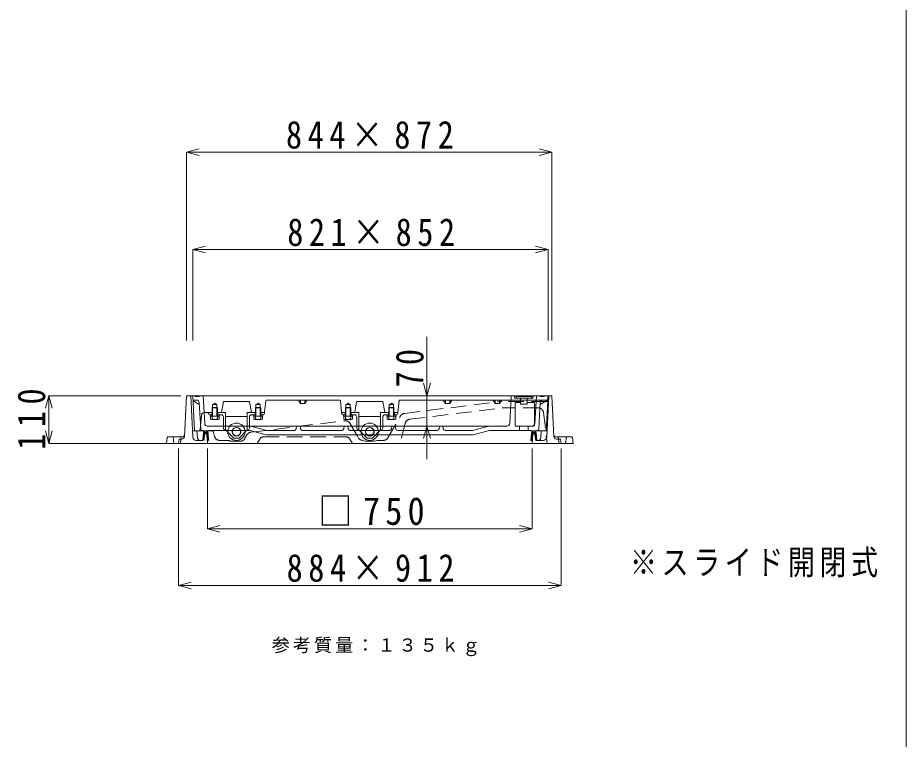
# Model space of a CAD drawing. Units: millimetres, scale not verified. Extents: x -6164 to 5771, y -4092 to 4364.
# Drawn here: x 3718 to 5771, y -108 to 1559 of the extents above; entities that cross this region are included whole.
import ezdxf

# ---------------------------------------------------------------- set-up
doc = ezdxf.new("R2010")
doc.units = ezdxf.units.MM
doc.header["$LTSCALE"] = 30
doc.linetypes.add('DASHED1', pattern=[1.8, 1.2, -0.6])
doc.linetypes.add('DASHED3', pattern=[4, 3, -1])
for name, color, linetype, lineweight in [('0-0_枠', 7, 'Continuous', 9), ('0-2', 3, 'Continuous', 9), ('0-6_寸法', 4, 'Continuous', 9), ('0-D', 4, 'Continuous', 9), ('1-0', 7, 'Continuous', 9)]:
    doc.layers.add(name, color=color, linetype=linetype, lineweight=lineweight)
doc.styles.add('ＭＳ ゴシック', font='')
doc.styles.get('ＭＳ ゴシック').set_extended_font_data('MS Gothic')

msp = doc.modelspace()

# ---------------------------------------------------------------- linework, layer by layer
at = {"layer": '0-6_寸法'}
for p, q in [((4107.81, 1248.13), (4136.79, 1255.89)), ((4951.81, 1248.13), (4922.83, 1255.89)), ((4107.81, 1248.13), (4951.81, 1248.13)), ((4107.81, 1248.13), (4136.79, 1240.37)), ((4107.81, 1248.13), (4107.81, 813.13)), ((4951.81, 1248.13), (4922.83, 1240.37)), ((4951.81, 1248.13), (4951.81, 813.13)), ((4122.31, 1023.13), (4151.29, 1030.89)), ((4943.31, 1023.13), (4914.33, 1030.89)), ((4122.31, 1023.13), (4943.31, 1023.13)), ((4122.31, 1023.13), (4151.29, 1015.37)), ((4122.31, 1023.13), (4122.31, 813.13)), ((4943.31, 1023.13), (4914.33, 1015.37)), ((4943.31, 1023.13), (4943.31, 813.13)), ((4663.57, 685.39), (4663.57, 821.92)), ((4663.57, 685.39), (4655.81, 714.37)), ((4663.57, 685.39), (4671.34, 714.37)), ((3789.94, 685.39), (3782.17, 656.41)), ((3789.94, 575.39), (3789.94, 685.39)), ((3789.94, 685.39), (3797.7, 656.41)), ((3789.94, 685.39), (4095, 685.39)), ((4663.57, 615.39), (4663.57, 685.39)), ((3789.94, 575.39), (3782.17, 604.37)), ((3789.94, 575.39), (3797.7, 604.37)), ((4663.57, 615.39), (4655.81, 586.41)), ((4663.57, 615.39), (4671.34, 586.41)), ((4663.57, 615.39), (4663.57, 538.62)), ((3789.94, 575.39), (4095, 575.39)), ((4089.31, 247.22), (4089.31, 563.39)), ((4156.31, 377.82), (4156.31, 563.39)), ((4906.31, 377.82), (4906.31, 563.39)), ((4973.31, 247.22), (4973.31, 563.39)), ((4156.31, 377.82), (4185.29, 385.59)), ((4156.31, 377.82), (4906.31, 377.82)), ((4156.31, 377.82), (4185.29, 370.06)), ((4906.31, 377.82), (4877.33, 385.59)), ((4906.31, 377.82), (4877.33, 370.06)), ((4089.31, 247.22), (4118.29, 254.98)), ((4089.31, 247.22), (4973.31, 247.22)), ((4089.31, 247.22), (4118.29, 239.45)), ((4973.31, 247.22), (4944.33, 254.98)), ((4973.31, 247.22), (4944.33, 239.45))]:
    msp.add_line(p, q, dxfattribs=at)
at = {"layer": '0-D', "color": 3}
for p, q in [((4103.09, 591.09), (4107.81, 685.39)), ((4951.81, 685.39), (4107.81, 685.39)), ((4122.44, 590), (4117.81, 685.39)), ((4940.18, 590), (4944.81, 685.39)), ((4956.52, 591.09), (4951.81, 685.39)), ((4148.49, 584.19), (4149.81, 597.39)), ((4149.81, 597.39), (4154.81, 597.39)), ((4156.31, 575.39), (4154.81, 597.39)), ((4155.83, 582.39), (4154.81, 597.39)), ((4906.31, 575.39), (4907.81, 597.39)), ((4906.79, 582.39), (4907.81, 597.39)), ((4912.81, 597.39), (4907.81, 597.39)), ((4914.13, 584.19), (4912.81, 597.39)), ((4926.27, 587.89), (4927.64, 604.39)), ((4940.88, 604.39), (4927.64, 604.39)), ((4063.14, 589.09), (4061.31, 575.39)), ((5001.31, 575.39), (4061.31, 575.39)), ((4064.62, 590.39), (4097.35, 590.39)), ((4090.62, 584.11), (4089.31, 575.39)), ((4092.1, 585.39), (4097.1, 585.39)), ((4146.5, 582.39), (4130.43, 582.39)), ((4146.5, 582.39), (4145.29, 582.39)), ((4916.12, 582.39), (4932.19, 582.39)), ((4916.12, 582.39), (4917.32, 582.39)), ((4998, 590.39), (4962.27, 590.39)), ((4970.52, 585.39), (4962.52, 585.39)), ((4972, 584.11), (4973.31, 575.39)), ((4999.48, 589.09), (5001.31, 575.39))]:
    msp.add_line(p, q, dxfattribs=at)
at = {"layer": '0-D', "color": 7}
for p, q in [((4122.31, 685.39), (4943.31, 685.39)), ((4126.7, 604.39), (4122.31, 685.39)), ((4138.31, 685.39), (4136.81, 683.39)), ((4149.99, 621.05), (4146.31, 685.39)), ((4854.63, 621.05), (4858.31, 685.39)), ((4867.81, 680.39), (4867.81, 679.89)), ((4867.81, 679.89), (4906.81, 679.89)), ((4903.81, 683.39), (4870.81, 683.39)), ((4879.31, 679.89), (4879.31, 669.89)), ((4895.31, 679.89), (4895.31, 669.89)), ((4906.81, 680.39), (4906.81, 679.89)), ((4908.31, 679.89), (4909.31, 685.39)), ((4938.92, 604.39), (4943.31, 685.39)), ((4867.51, 616.89), (4867.51, 668.39)), ((4879.47, 669.89), (4869.01, 669.89)), ((4879.56, 666.39), (4895.06, 666.39)), ((4910.81, 669.89), (4895.15, 669.89)), ((4912.31, 616.89), (4912.31, 668.39)), ((4126.7, 604.39), (4158.98, 604.39)), ((4147.13, 600.79), (4145.29, 582.39)), ((4149.6, 595.34), (4146.25, 591.99)), ((4151.83, 600.39), (4146.57, 595.13)), ((4149, 600.39), (4146.88, 598.27)), ((4150.02, 604.24), (4147.27, 601.48)), ((4148.48, 600.58), (4148.47, 600.39)), ((4156.15, 600.39), (4148.47, 600.39)), ((4149.81, 597.39), (4148.49, 584.19)), ((4154.81, 597.39), (4149.81, 597.39)), ((4153.6, 604.39), (4151.11, 604.39)), ((4153.15, 603.39), (4151.47, 603.39)), ((4154.66, 600.39), (4151.66, 597.39)), ((4153, 604.39), (4152, 603.39)), ((4157.6, 600.51), (4154.49, 597.39)), ((4155.4, 603.96), (4154.5, 603.06)), ((4157.78, 597.86), (4154.97, 595.04)), ((4156.91, 602.64), (4155.88, 601.62)), ((4848.64, 615.39), (4155.98, 615.39)), ((4156.15, 600.39), (4156.14, 600.53)), ((4160.39, 605.39), (4254.99, 605.39)), ((4254.99, 605.39), (4292.31, 595.39)), ((4256.31, 615.39), (4293.63, 605.39)), ((4292.31, 595.39), (4770.3, 595.39)), ((4357.36, 605.39), (4293.63, 605.39)), ((4361.32, 608.8), (4362.31, 615.39)), ((4371.3, 608.8), (4370.31, 615.39)), ((4467.36, 605.39), (4375.25, 605.39)), ((4471.32, 608.8), (4472.31, 615.39)), ((4481.3, 608.8), (4480.31, 615.39)), ((4485.25, 605.39), (4577.36, 605.39)), ((4581.32, 608.8), (4582.31, 615.39)), ((4591.3, 608.8), (4590.31, 615.39)), ((4595.25, 605.39), (4687.36, 605.39)), ((4691.32, 608.8), (4692.31, 615.39)), ((4701.3, 608.8), (4700.31, 615.39)), ((4705.25, 605.39), (4768.99, 605.39)), ((4806.31, 615.39), (4768.99, 605.39)), ((4807.63, 605.39), (4770.3, 595.39)), ((4902.23, 605.39), (4807.63, 605.39)), ((4910.81, 615.39), (4869.01, 615.39)), ((4877.31, 615.39), (4877.31, 605.39)), ((4897.31, 615.39), (4897.31, 605.39)), ((4903.64, 604.39), (4938.92, 604.39)), ((4904.83, 597.86), (4907.65, 595.04)), ((4905.01, 600.51), (4908.13, 597.39)), ((4905.71, 602.64), (4906.73, 601.62)), ((4906.47, 600.39), (4906.47, 600.53)), ((4906.47, 600.39), (4914.15, 600.39)), ((4907.22, 603.96), (4908.11, 603.06)), ((4907.81, 597.39), (4912.81, 597.39)), ((4907.96, 600.39), (4910.96, 597.39)), ((4909.02, 604.39), (4911.5, 604.39)), ((4909.47, 603.39), (4911.14, 603.39)), ((4909.62, 604.39), (4910.62, 603.39)), ((4910.79, 600.39), (4916.05, 595.13)), ((4912.6, 604.24), (4915.35, 601.48)), ((4912.81, 597.39), (4914.13, 584.19)), ((4913.01, 595.34), (4916.36, 591.99)), ((4913.62, 600.39), (4915.74, 598.27)), ((4914.14, 600.58), (4914.15, 600.39)), ((4915.48, 600.79), (4917.32, 582.39)), ((4148.66, 585.91), (4145.31, 582.56)), ((4148.98, 589.05), (4145.62, 585.7)), ((4149.29, 592.19), (4145.94, 588.84)), ((4157.96, 595.21), (4155.15, 592.4)), ((4158.14, 592.56), (4155.33, 589.75)), ((4158.33, 589.92), (4155.51, 587.1)), ((4158.51, 587.27), (4155.69, 584.45)), ((4158.69, 584.62), (4156.46, 582.39)), ((4903.93, 584.62), (4906.16, 582.39)), ((4904.11, 587.27), (4906.93, 584.45)), ((4904.29, 589.92), (4907.11, 587.1)), ((4904.47, 592.56), (4907.29, 589.75)), ((4904.65, 595.21), (4907.47, 592.4)), ((4913.33, 592.19), (4916.68, 588.84)), ((4913.64, 589.05), (4916.99, 585.7)), ((4913.96, 585.91), (4917.31, 582.56))]:
    msp.add_line(p, q, dxfattribs=at)
at = {"layer": '0-D'}
for p, q in [((4912.63, 621.05), (4916.31, 685.39)), ((4131.21, 675.39), (4122.85, 675.39)), ((4137.45, 665.39), (4122.93, 673.86)), ((4140.72, 608.22), (4137.2, 669.73)), ((4167.31, 657.44), (4179.31, 657.44)), ((4167.31, 631.65), (4167.31, 657.44)), ((4168.26, 665.47), (4173.31, 668.39)), ((4168.26, 646.39), (4168.26, 665.47)), ((4168.26, 658.39), (4178.36, 658.39)), ((4168.26, 638.39), (4168.26, 658.39)), ((4178.36, 646.39), (4178.36, 665.47)), ((4178.36, 638.39), (4178.36, 658.39)), ((4179.31, 631.65), (4179.31, 657.44)), ((4188.54, 647.61), (4193.07, 671.17)), ((4194.55, 672.39), (4252.07, 672.39)), ((4253.54, 671.17), (4258.08, 647.61)), ((4268.26, 658.39), (4267.31, 657.44)), ((4267.31, 631.65), (4267.31, 657.44)), ((4279.31, 657.44), (4267.31, 657.44)), ((4268.26, 665.47), (4273.31, 668.39)), ((4268.26, 638.39), (4268.26, 665.47)), ((4278.36, 658.39), (4268.26, 658.39)), ((4278.36, 638.39), (4278.36, 665.47)), ((4278.36, 658.39), (4279.31, 657.44)), ((4279.31, 631.65), (4279.31, 657.44)), ((4288.45, 647.73), (4291.17, 674.04)), ((4461.96, 675.39), (4292.66, 675.39)), ((4371.31, 667.39), (4366.31, 675.39)), ((4463.45, 674.04), (4466.17, 647.73)), ((4476.26, 658.39), (4475.31, 657.44)), ((4475.31, 657.44), (4487.31, 657.44)), ((4475.31, 631.65), (4475.31, 657.44)), ((4476.26, 665.47), (4481.31, 668.39)), ((4476.26, 665.47), (4486.36, 665.47)), ((4476.26, 646.39), (4476.26, 665.47)), ((4476.26, 658.39), (4486.36, 658.39)), ((4476.26, 638.39), (4476.26, 658.39)), ((4486.36, 665.47), (4481.31, 668.39)), ((4486.36, 646.39), (4486.36, 665.47)), ((4486.36, 638.39), (4486.36, 658.39)), ((4487.31, 631.65), (4487.31, 657.44)), ((4501.07, 671.17), (4496.54, 647.61)), ((4502.55, 672.39), (4560.07, 672.39)), ((4561.54, 671.17), (4566.08, 647.61)), ((4587.31, 657.44), (4575.31, 657.44)), ((4575.31, 631.65), (4575.31, 657.44)), ((4576.26, 638.39), (4576.26, 658.39)), ((4586.36, 646.39), (4586.36, 665.47)), ((4586.36, 658.39), (4587.31, 657.44)), ((4586.36, 638.39), (4586.36, 658.39)), ((4587.31, 631.65), (4587.31, 657.44)), ((4599.17, 674.04), (4596.45, 647.73)), ((4600.66, 675.39), (4931.4, 675.39)), ((4706.31, 667.39), (4701.31, 675.39)), ((4706.31, 675.39), (4706.31, 667.39)), ((4716.31, 667.39), (4706.31, 667.39)), ((4831.31, 667.39), (4821.31, 667.39)), ((4831.31, 667.39), (4836.31, 675.39)), ((4831.31, 675.39), (4831.31, 667.39)), ((4921.9, 608.22), (4925.41, 669.73)), ((4925.17, 665.39), (4942.31, 675.39)), ((4142.31, 640.93), (4139.3, 607.85)), ((4148.29, 646.39), (4167.31, 646.39)), ((4167.31, 646.39), (4158.31, 646.39)), ((4167.31, 646.39), (4158.31, 646.39)), ((4162.31, 641.39), (4167.31, 641.39)), ((4162.56, 641.39), (4162.56, 638.39)), ((4162.56, 638.39), (4184.06, 638.39)), ((4163.29, 631.65), (4163.29, 638.39)), ((4166.31, 646.39), (4166.31, 641.39)), ((4198.31, 646.39), (4179.31, 646.39)), ((4179.31, 646.39), (4187.07, 646.39)), ((4179.31, 641.39), (4188.31, 641.39)), ((4180.31, 646.39), (4180.31, 641.39)), ((4183.32, 631.65), (4183.32, 638.39)), ((4184.06, 641.39), (4184.06, 638.39)), ((4193.31, 610.39), (4193.31, 636.39)), ((4198.31, 646.39), (4198.31, 606.39)), ((4198.31, 637.39), (4248.31, 637.39)), ((4248.31, 646.39), (4248.31, 606.39)), ((4248.31, 646.39), (4267.31, 646.39)), ((4253.31, 610.39), (4253.31, 636.39)), ((4267.31, 641.39), (4258.31, 641.39)), ((4259.55, 646.39), (4267.31, 646.39)), ((4262.56, 641.39), (4262.56, 638.39)), ((4284.06, 638.39), (4262.56, 638.39)), ((4263.29, 631.65), (4263.29, 638.39)), ((4266.31, 646.39), (4266.31, 641.39)), ((4279.31, 646.39), (4286.96, 646.39)), ((4279.31, 646.39), (4288.31, 646.39)), ((4284.31, 641.39), (4279.31, 641.39)), ((4280.31, 646.39), (4280.31, 641.39)), ((4283.32, 631.65), (4283.32, 638.39)), ((4475.31, 646.39), (4466.31, 646.39)), ((4466.31, 645.39), (4466.31, 646.39)), ((4475.31, 646.39), (4466.31, 646.39)), ((4470.31, 641.39), (4475.31, 641.39)), ((4470.56, 641.39), (4470.56, 638.39)), ((4470.56, 638.39), (4492.06, 638.39)), ((4491.32, 638.39), (4471.29, 638.39)), ((4471.29, 631.65), (4471.29, 638.39)), ((4474.31, 646.39), (4474.31, 641.39)), ((4506.31, 646.39), (4487.31, 646.39)), ((4487.31, 641.39), (4496.31, 641.39)), ((4488.31, 646.39), (4488.31, 641.39)), ((4491.32, 631.65), (4491.32, 638.39)), ((4492.06, 641.39), (4492.06, 638.39)), ((4501.31, 610.39), (4501.31, 636.39)), ((4506.31, 646.39), (4506.31, 606.39)), ((4506.31, 637.39), (4556.31, 637.39)), ((4556.31, 646.39), (4575.31, 646.39)), ((4556.31, 646.39), (4556.31, 606.39)), ((4561.31, 610.39), (4561.31, 636.39)), ((4575.31, 641.39), (4566.31, 641.39)), ((4567.55, 646.39), (4575.31, 646.39)), ((4570.56, 641.39), (4570.56, 638.39)), ((4592.06, 638.39), (4570.56, 638.39)), ((4571.29, 631.65), (4571.29, 638.39)), ((4571.29, 638.39), (4591.32, 638.39)), ((4574.31, 646.39), (4574.31, 641.39)), ((4587.31, 646.39), (4596.31, 646.39)), ((4587.31, 646.39), (4594.96, 646.39)), ((4592.31, 641.39), (4587.31, 641.39)), ((4588.31, 646.39), (4588.31, 641.39)), ((4591.32, 631.65), (4591.32, 638.39)), ((4592.06, 641.39), (4592.06, 638.39)), ((4596.31, 645.39), (4596.31, 646.39)), ((4181.32, 630.89), (4165.3, 630.89)), ((4265.3, 630.89), (4281.32, 630.89)), ((4489.32, 630.89), (4473.3, 630.89)), ((4573.3, 630.89), (4589.32, 630.89)), ((4144.23, 605.39), (4143.71, 605.39)), ((4197.31, 606.39), (4198.31, 606.39)), ((4217.31, 587.39), (4198.31, 606.39)), ((4249.31, 606.39), (4248.31, 606.39)), ((4525.31, 587.39), (4506.31, 606.39)), ((4537.31, 587.39), (4556.31, 606.39)), ((4525.31, 587.39), (4537.31, 587.39))]:
    msp.add_line(p, q, dxfattribs=at)
at = {"layer": '0-D', "color": 7, "linetype": 'DASHED3'}
for p, q in [((4168.26, 658.39), (4167.31, 657.44)), ((4178.36, 658.39), (4179.31, 657.44)), ((4486.36, 658.39), (4487.31, 657.44)), ((4158.31, 645.39), (4158.31, 646.39)), ((4284.06, 641.39), (4284.06, 638.39)), ((4288.31, 645.39), (4288.31, 646.39)), ((4505.31, 606.39), (4506.31, 606.39)), ((4557.31, 606.39), (4556.31, 606.39))]:
    msp.add_line(p, q, dxfattribs=at)
at = {"layer": '0-D', "color": 3, "linetype": 'DASHED1'}
for p, q in [((4611.25, 644.71), (4836.7, 672.39)), ((4623.44, 631.09), (4837.62, 657.39)), ((4941.32, 672.39), (4836.7, 672.39)), ((4920.82, 657.39), (4837.62, 657.39)), ((4573.27, 588.4), (4602.32, 638.79)), ((4932.74, 646.82), (4941.31, 575.39)), ((4256.4, 601.14), (4473.46, 627.79)), ((4485.29, 621.92), (4504.84, 588.35)), ((4613.28, 622.16), (4601.31, 575.39)), ((4167.98, 604.39), (4131.98, 604.39)), ((4170.41, 600.48), (4172.91, 591.25)), ((4078.81, 575.39), (4076.81, 590.39)), ((4093.81, 575.39), (4095.81, 590.39)), ((4184.49, 582.39), (4206.31, 582.39)), ((4206.31, 582.39), (4208.31, 580.39)), ((4233.4, 580.39), (4208.31, 580.39)), ((4242.16, 585.57), (4247.35, 595.01)), ((4277.4, 585.53), (4271.31, 575.39)), ((4285.97, 590.39), (4476.65, 590.39)), ((4485.22, 585.53), (4491.31, 575.39)), ((4514.14, 582.44), (4521.31, 580.39)), ((4541.31, 580.39), (4521.31, 580.39)), ((4548.31, 582.39), (4541.31, 580.39)), ((4562.88, 582.39), (4548.31, 582.39)), ((4968.81, 575.39), (4966.81, 590.39)), ((4983.81, 575.39), (4985.81, 590.39))]:
    msp.add_line(p, q, dxfattribs=at)
at = {"layer": '0-D', "color": 7}
for points in [[(4136.81, 683.39), (4128.81, 683.39), (4127.31, 685.39)], [(4908.31, 679.89), (4866.31, 679.89), (4865.31, 685.39)], [(4879.56, 666.39), (4879.31, 675.94), (4879.31, 679.89)], [(4895.06, 666.39), (4895.31, 675.94), (4895.31, 679.89)], [(4924.31, 685.39), (4925.81, 683.39), (4933.81, 683.39), (4935.31, 685.39)], [(4157.59, 600.66), (4158.84, 582.39), (4155.83, 582.39)], [(4905.03, 600.66), (4903.78, 582.39), (4906.79, 582.39)]]:
    msp.add_lwpolyline(points, dxfattribs=at)
at = {"layer": '0-D'}
for points in [[(4931.4, 675.39), (4942.31, 675.39), (4943.31, 685.39)], [(4168.26, 665.47), (4178.36, 665.47), (4173.31, 668.39)], [(4268.26, 665.47), (4278.36, 665.47), (4273.31, 668.39)], [(4371.31, 675.39), (4371.31, 667.39), (4381.31, 667.39)], [(4381.31, 675.39), (4381.31, 667.39), (4386.31, 675.39)], [(4586.36, 658.39), (4576.26, 658.39), (4575.31, 657.44)], [(4576.26, 646.39), (4576.26, 665.47), (4581.31, 668.39)], [(4576.26, 665.47), (4586.36, 665.47), (4581.31, 668.39)], [(4716.31, 675.39), (4716.31, 667.39), (4721.31, 675.39)], [(4821.31, 675.39), (4821.31, 667.39), (4816.31, 675.39)], [(4217.31, 587.39), (4229.31, 587.39), (4248.31, 606.39)], [(4918.39, 605.39), (4921.74, 605.39), (4922.43, 604.39)]]:
    msp.add_lwpolyline(points, dxfattribs=at)
at = {"layer": '0-D', "color": 3}
msp.add_lwpolyline([(4133.35, 587.89), (4131.98, 604.39), (4121.74, 604.39)], dxfattribs=at)
at = {"layer": '0-D'}
for centre, radius in [((4223.31, 602.39), 20), ((4531.31, 602.39), 20), ((4223.31, 602.39), 10), ((4223.31, 602.39), 9.5), ((4531.31, 602.39), 10), ((4531.31, 602.39), 9.5)]:
    msp.add_circle(centre, radius, dxfattribs=at)
at = {"layer": '0-D', "color": 7}
for centre, radius, start, end in [((4870.81, 680.39), 3, 90, 180), ((4903.81, 680.39), 3, 0, 90), ((4869.01, 668.39), 1.5, 90, 180), ((4910.81, 668.39), 1.5, 0, 90), ((4155.98, 621.39), 6, 183.27052, 270), ((4848.64, 621.39), 6, 270, 356.72948), ((4869.01, 616.89), 1.5, 180, 270), ((4910.81, 616.89), 1.5, 270, 0), ((4144.23, 603.89), 1.5, 19.47104, 90), ((4151.11, 600.39), 4, 90, 174.28938), ((4151.47, 600.39), 3, 90.00002, 176.42368), ((4153.15, 600.39), 3, 2.60257, 90), ((4153.6, 600.39), 4, 3.90045, 90), ((4160.39, 603.89), 1.5, 90, 160.52896), ((4357.36, 609.39), 4, 270, 351.46916), ((4375.25, 609.39), 4, 188.53084, 270), ((4467.36, 609.39), 4, 270, 351.46916), ((4485.25, 609.39), 4, 188.53084, 270), ((4577.36, 609.39), 4, 270, 351.46916), ((4595.25, 609.39), 4, 188.53084, 270), ((4687.36, 609.39), 4, 270, 351.46916), ((4705.25, 609.39), 4, 188.53084, 270), ((4902.23, 603.89), 1.5, 19.47122, 90), ((4909.02, 600.39), 4, 90, 176.09955), ((4909.47, 600.39), 3, 90, 177.39743), ((4911.14, 600.39), 3, 3.57632, 89.99998), ((4911.5, 600.39), 4, 5.71062, 90)]:
    msp.add_arc(centre, radius, start, end, dxfattribs=at)
at = {"layer": '0-D'}
for centre, radius, start, end in [((4131.21, 669.39), 6, 3.27046, 90), ((4194.55, 670.89), 1.5, 90, 169.11407), ((4252.07, 670.89), 1.5, 10.88593, 90), ((4292.66, 673.89), 1.5, 90, 174.0937), ((4502.55, 670.89), 1.5, 90, 169.11455), ((4560.07, 670.89), 1.5, 10.88545, 90), ((4600.66, 673.89), 1.5, 90, 174.09476), ((4931.4, 669.39), 6, 90, 176.72954), ((4148.29, 640.39), 6, 90, 174.80554), ((4162.31, 645.39), 4, 180.00002, 270), ((4188.31, 636.39), 5, 0, 90), ((4258.31, 636.39), 5, 90, 180), ((4259.55, 647.89), 1.5, 190.88593, 270), ((4284.31, 645.39), 4, 270, 359.99998), ((4286.96, 647.89), 1.5, 270, 354.0937), ((4467.66, 647.89), 1.5, 185.9063, 270), ((4470.31, 645.39), 4, 180.00002, 270), ((4495.07, 647.89), 1.5, 270, 349.11455), ((4496.31, 636.39), 5, 0, 90), ((4566.31, 636.39), 5, 90, 180), ((4567.55, 647.89), 1.5, 190.88545, 270), ((4592.31, 645.39), 4, 270, 359.99998), ((4594.96, 647.89), 1.5, 270, 354.0937), ((4165.3, 633.93), 3.04, 228.67245, 311.32755), ((4173.31, 655.04), 24.15, 255.61653, 284.38359), ((4181.32, 633.93), 3.04, 228.67245, 311.32755), ((4265.3, 633.93), 3.04, 228.67245, 311.32755), ((4273.31, 655.04), 24.15, 255.61641, 284.38347), ((4281.32, 633.93), 3.04, 228.67245, 311.32755), ((4473.3, 633.93), 3.04, 228.67245, 311.32755), ((4481.31, 655.04), 24.15, 255.61653, 284.38359), ((4489.32, 633.93), 3.04, 228.67245, 311.32755), ((4573.3, 633.93), 3.04, 228.67245, 311.32755), ((4581.31, 655.04), 24.15, 255.61641, 284.38347), ((4589.32, 633.93), 3.04, 228.67245, 311.32755), ((4906.64, 621.39), 6, 270, 356.72948), ((4133.33, 608.39), 6, 318.18967, 354.80556), ((4143.71, 608.39), 3, 183.27046, 270), ((4197.31, 610.39), 4, 180, 270), ((4249.31, 610.39), 4, 270, 0), ((4505.31, 610.39), 4, 180, 270), ((4557.31, 610.39), 4, 270, 0), ((4918.39, 603.89), 1.5, 90, 160.52878), ((4918.9, 608.39), 3, 270, 356.72954)]:
    msp.add_arc(centre, radius, start, end, dxfattribs=at)
at = {"layer": '0-D', "color": 7, "linetype": 'DASHED3'}
for centre, start, end in [((4461.96, 673.89), 5.90633, 90), ((4187.07, 647.89), 270.00002, 349.11409)]:
    msp.add_arc(centre, 1.5, start, end, dxfattribs=at)
at = {"layer": '0-D', "color": 3, "linetype": 'DASHED1'}
for centre, radius, start, end in [((4920.82, 645.39), 12, 6.84277, 90), ((4612.72, 632.8), 12, 96.99994, 150.04054), ((4474.92, 615.88), 12, 30.21465, 96.99994), ((4624.9, 619.18), 12, 96.99994, 165.64471), ((4162.69, 598.39), 8, 15.15407, 48.59039), ((4257.86, 589.23), 12, 96.99998, 151.18919), ((4184.49, 594.39), 12, 195.15404, 270), ((4233.4, 590.39), 10, 270, 331.18919), ((4285.97, 580.39), 10, 90, 149.03618), ((4476.65, 580.39), 10, 30.96375, 90), ((4515.21, 594.39), 12, 210.21471, 264.91551), ((4562.88, 594.39), 12, 270, 330.0406)]:
    msp.add_arc(centre, radius, start, end, dxfattribs=at)
at = {"layer": '0-D', "color": 3, "linetype": 'DASHED3'}
msp.add_arc((4941.32, 675.39), 3, 270, 357.22061, dxfattribs=at)
at = {"layer": '0-D', "color": 3}
for centre, radius, start, end in [((4097.35, 596.39), 6, 270, 357.13762), ((4962.27, 596.39), 6, 182.86238, 270), ((4064.62, 588.89), 1.5, 90, 172.40511), ((4092.1, 583.89), 1.5, 90, 171.46924), ((4097.1, 591.39), 6, 270, 357.13759), ((4130.43, 590.39), 8, 182.77922, 270), ((4139.33, 588.39), 6, 184.76364, 270), ((4146.5, 584.39), 2, 270, 354.28947), ((4916.12, 584.39), 2, 185.71053, 270), ((4920.29, 588.39), 6, 270, 355.23636), ((4932.19, 590.39), 8, 270, 357.22078), ((4962.52, 591.39), 6, 182.86241, 270), ((4970.52, 583.89), 1.5, 8.53076, 90), ((4998, 588.89), 1.5, 7.59489, 90)]:
    msp.add_arc(centre, radius, start, end, dxfattribs=at)
at = {"layer": '1-0', "color": 5}
msp.add_line((5770.88, -4091.96), (5770.88, 4364), dxfattribs=at)

# ---------------------------------------------------------------- texts
at = {"layer": '0-0_枠', "insert": (4304.78, 83.58), "char_height": 30.63, "attachment_point": 7, "style": 'ＭＳ ゴシック'}
msp.add_mtext('\\T1.17;参考質量：１３５ｋｇ', dxfattribs=at)
at = {"layer": '0-2', "color": 7, "insert": (5132.57, 265.78), "char_height": 57.15, "attachment_point": 7, "style": 'ＭＳ ゴシック'}
msp.add_mtext('\\T1.17;\\W0.8;※スライド開閉式', dxfattribs=at)
at = {"layer": '0-6_寸法', "color": 7, "char_height": 64.15, "attachment_point": 7, "style": 'ＭＳ ゴシック'}
for s, insert in [('\\T1.35;\\W0.85;844×872', (4337.78, 1255.63)), ('\\T1.35;\\W0.85;821×852', (4340.78, 1030.63)), ('\\T1.31;\\W0.9;□750', (4412.69, 385.32)), ('\\T1.35;\\W0.85;884×912', (4339.28, 254.72))]:
    msp.add_mtext(s, dxfattribs=dict(at, insert=insert))
at = {"layer": '0-6_寸法', "color": 7, "char_height": 64.15, "attachment_point": 7, "rotation": 90, "style": 'ＭＳ ゴシック'}
for s, insert in [('\\T1.39;\\W0.85;70', (4656.41, 704.78)), ('\\T1.41;\\W0.85;110', (3782.44, 560.7))]:
    msp.add_mtext(s, dxfattribs=dict(at, insert=insert))

doc.saveas('drawing.dxf')
